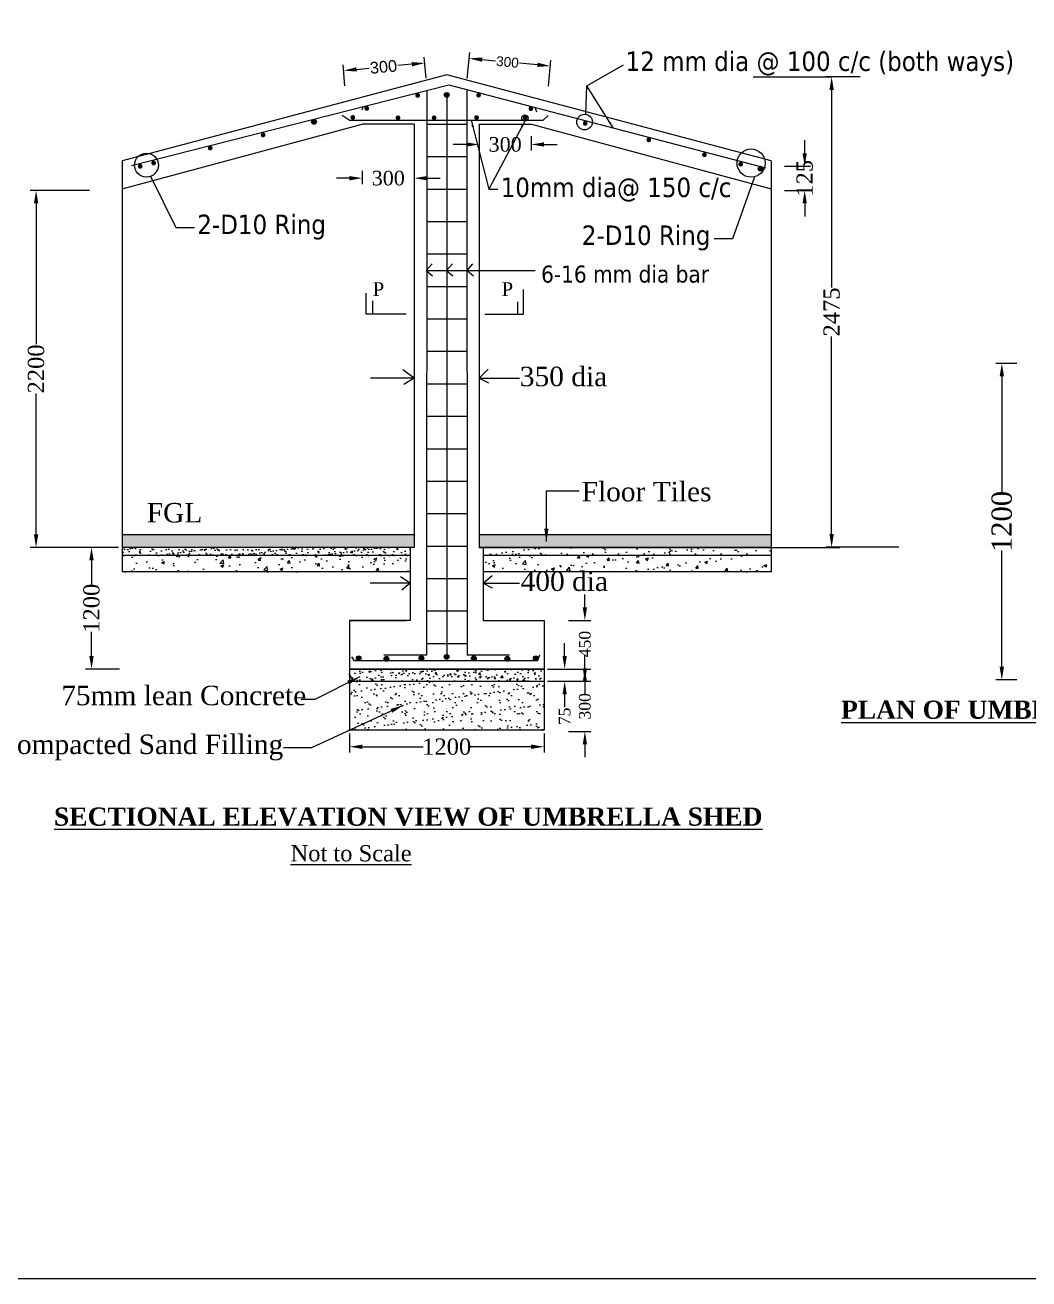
# Model space of a CAD drawing. Header units: metres. Extents: x -2434 to 11656, y -15288 to 8109.
# Drawn here: x 2536.6 to 2598.4, y -13564.6 to -13487.3 of the extents above; entities that cross this region are included whole.
import ezdxf

# ---------------------------------------------------------------- set-up
doc = ezdxf.new("R2010")
doc.units = ezdxf.units.M
doc.layers.add('sheet', color=1, linetype='Continuous', lineweight=15)
doc.styles.add('dim', font='isocp.shx')
doc.styles.get("Standard").update_dxf_attribs({"font": 'times.ttf'})
doc.dimstyles.new('Copy of STANDARD', dxfattribs={"dimtxt": 0.5, "dimasz": 0.4075, "dimexe": 0.364, "dimexo": 0.219, "dimgap": 0.09, "dimtad": 0, "dimdec": 0, "dimlfac": 1000, "dimzin": 0, "dimdsep": 46, "dimtxsty": 'Standard', "dimcen": 0.09, "dimclre": 256, "dimadec": 0, "dimazin": 0, "dimtfac": 1, "dimtdec": 0, "dimtofl": 0, "dimtmove": 0, "dimatfit": 3, "dimfxl": 1, "dimtolj": 1, "dimtzin": 0, "dimlwd": -1, "dimarcsym": 0})
doc.dimstyles.get("Standard").update_dxf_attribs({"dimtxt": 0.5, "dimasz": 0.4075, "dimexe": 0.364, "dimexo": 0.219, "dimgap": 0.09, "dimtad": 0, "dimdec": 0, "dimlfac": 1000, "dimzin": 0, "dimdsep": 46, "dimtxsty": 'Standard', "dimcen": 0.09, "dimadec": 0, "dimazin": 0, "dimtfac": 1, "dimtdec": 0, "dimtofl": 0, "dimtmove": 0, "dimatfit": 3, "dimfxl": 1, "dimtolj": 1, "dimtzin": 0, "dimarcsym": 0})
doc.dimstyles.new('STANDARD$0', dxfattribs={"dimscale": 0, "dimtxt": 8, "dimasz": 8, "dimexe": 4, "dimexo": 0, "dimgap": 2, "dimtad": 1, "dimdec": 0, "dimzin": 0, "dimdsep": 46, "dimtxsty": 'dim', "dimblk": 'DOTSMALL', "dimcen": 1, "dimclrd": 6, "dimclre": 6, "dimclrt": 256, "dimadec": 0, "dimazin": 0, "dimtfac": 1, "dimtdec": 0, "dimtix": 1, "dimtofl": 0, "dimtmove": 1, "dimatfit": 3, "dimldrblk": 'DOTSMALL', "dimfxl": 6, "dimtolj": 1, "dimtzin": 0, "dimarcsym": 0})

# ---------------------------------------------------------------- blocks, each defined once
blk = doc.blocks.new('*D647')
at = {"layer": 'Defpoints', "color": 0, "lineweight": -3}
for p in [(2540.753, -13497.505), (2537.236, -13519.505), (2542.526, -13519.505)]:
    blk.add_point(p, dxfattribs=at)
at = {"layer": 'sheet', "color": 0, "lineweight": -2}
for p, q in [((2540.534, -13497.505), (2536.872, -13497.505)), ((2537.236, -13498.305), (2537.236, -13506.98)), ((2537.236, -13518.705), (2537.236, -13510.029)), ((2542.307, -13519.505), (2536.872, -13519.505))]:
    blk.add_line(p, q, dxfattribs=at)
at = {"layer": 'sheet', "color": 0, "lineweight": -3}
for points in [[(2537.103, -13498.305), (2537.37, -13498.305), (2537.236, -13497.505)], [(2537.103, -13518.705), (2537.37, -13518.705), (2537.236, -13519.505)]]:
    blk.add_solid(points, dxfattribs=at)
at = {"layer": 'sheet', "color": 0, "lineweight": -3, "insert": (2537.236, -13508.505), "char_height": 0.5, "attachment_point": 5, "rotation": 90}
blk.add_mtext('\\A1;{\\H2x;2200}', dxfattribs=at)
blk = doc.blocks.new('*D648')
at = {"layer": 'Defpoints', "color": 0, "lineweight": -3}
for p in [(2586.266, -13490.505), (2588.237, -13490.505), (2590.618, -13519.488)]:
    blk.add_point(p, dxfattribs=at)
at = {"layer": 'sheet', "color": 0, "lineweight": -2}
for p, q in [((2588.018, -13490.505), (2585.902, -13490.505)), ((2586.266, -13491.305), (2586.266, -13503.494)), ((2586.266, -13518.688), (2586.266, -13506.499)), ((2590.399, -13519.488), (2585.902, -13519.488))]:
    blk.add_line(p, q, dxfattribs=at)
at = {"layer": 'sheet', "color": 0, "lineweight": -3}
for points in [[(2586.133, -13491.305), (2586.399, -13491.305), (2586.266, -13490.505)], [(2586.133, -13518.688), (2586.399, -13518.688), (2586.266, -13519.488)]]:
    blk.add_solid(points, dxfattribs=at)
at = {"layer": 'sheet', "color": 0, "lineweight": -3, "insert": (2586.266, -13504.996), "char_height": 0.5, "attachment_point": 5, "rotation": 90}
blk.add_mtext('\\A1;{\\H2x;2475}', dxfattribs=at)
blk = doc.blocks.new('*D649')
at = {"layer": 'Defpoints', "color": 0, "lineweight": -3}
for p in [(2583.148, -13496.008), (2584.606, -13496.008), (2583.148, -13497.508)]:
    blk.add_point(p, dxfattribs=at)
at = {"layer": 'sheet', "color": 0, "lineweight": -2}
for p, q in [((2584.606, -13495.208), (2584.606, -13494.408)), ((2583.367, -13496.008), (2584.97, -13496.008)), ((2583.367, -13497.508), (2584.97, -13497.508)), ((2584.606, -13498.308), (2584.606, -13499.108))]:
    blk.add_line(p, q, dxfattribs=at)
at = {"layer": 'sheet', "color": 0, "lineweight": -3}
for points in [[(2584.472, -13495.208), (2584.739, -13495.208), (2584.606, -13496.008)], [(2584.472, -13498.308), (2584.739, -13498.308), (2584.606, -13497.508)]]:
    blk.add_solid(points, dxfattribs=at)
at = {"layer": 'sheet', "color": 0, "lineweight": -3, "insert": (2584.606, -13496.758), "char_height": 0.5, "attachment_point": 5, "rotation": 90}
blk.add_mtext('\\A1;{\\H2x;125}', dxfattribs=at)
blk = doc.blocks.new('*D650')
at = {"layer": 'Defpoints', "color": 0, "lineweight": -3}
for p in [(2556.544, -13530.755), (2568.544, -13530.755), (2568.544, -13531.792)]:
    blk.add_point(p, dxfattribs=at)
at = {"layer": 'sheet', "color": 0, "lineweight": -2}
for p, q in [((2556.544, -13530.974), (2556.544, -13532.156)), ((2568.544, -13530.974), (2568.544, -13532.156)), ((2557.344, -13531.792), (2561.09, -13531.792)), ((2567.744, -13531.792), (2563.998, -13531.792))]:
    blk.add_line(p, q, dxfattribs=at)
at = {"layer": 'sheet', "color": 0, "lineweight": -3}
for points in [[(2557.344, -13531.658), (2557.344, -13531.925), (2556.544, -13531.792)], [(2567.744, -13531.658), (2567.744, -13531.925), (2568.544, -13531.792)]]:
    blk.add_solid(points, dxfattribs=at)
at = {"layer": 'sheet', "color": 0, "lineweight": -3, "insert": (2562.544, -13531.792), "char_height": 0.5, "attachment_point": 5}
blk.add_mtext('\\A1;{\\H2x;1200}', dxfattribs=at)
blk = doc.blocks.new('*D651')
at = {"layer": 'Defpoints', "color": 0, "lineweight": -3}
for p in [(2569.827, -13524.005), (2571.059, -13524.005), (2569.827, -13527.005)]:
    blk.add_point(p, dxfattribs=at)
at = {"layer": 'sheet', "color": 0, "lineweight": -2}
for p, q in [((2571.059, -13523.205), (2571.059, -13522.405)), ((2570.046, -13524.005), (2571.423, -13524.005)), ((2570.046, -13527.005), (2571.423, -13527.005)), ((2571.059, -13527.805), (2571.059, -13528.605))]:
    blk.add_line(p, q, dxfattribs=at)
at = {"layer": 'sheet', "color": 0, "lineweight": -3}
for points in [[(2570.926, -13523.205), (2571.193, -13523.205), (2571.059, -13524.005)], [(2570.926, -13527.805), (2571.193, -13527.805), (2571.059, -13527.005)]]:
    blk.add_solid(points, dxfattribs=at)
at = {"layer": 'sheet', "color": 0, "lineweight": -3, "insert": (2571.059, -13525.463), "char_height": 0.9, "attachment_point": 5, "rotation": 90}
blk.add_mtext('\\A1;{\\H0.8x;450}', dxfattribs=at)
blk = doc.blocks.new('*D653')
at = {"layer": 'Defpoints', "color": 0, "lineweight": -3}
for p in [(2596.755, -13508.161), (2597.896, -13508.161), (2597.896, -13527.661)]:
    blk.add_point(p, dxfattribs=at)
at = {"layer": 'sheet', "color": 0, "lineweight": -2}
for p, q in [((2597.677, -13508.161), (2596.391, -13508.161)), ((2596.755, -13508.961), (2596.755, -13516.116)), ((2596.755, -13526.861), (2596.755, -13519.706)), ((2597.677, -13527.661), (2596.391, -13527.661))]:
    blk.add_line(p, q, dxfattribs=at)
at = {"layer": 'sheet', "color": 0, "lineweight": -3}
for points in [[(2596.621, -13508.961), (2596.888, -13508.961), (2596.755, -13508.161)], [(2596.621, -13526.861), (2596.888, -13526.861), (2596.755, -13527.661)]]:
    blk.add_solid(points, dxfattribs=at)
at = {"layer": 'sheet', "color": 0, "lineweight": -3, "insert": (2596.755, -13517.911), "char_height": 0.5, "attachment_point": 5, "rotation": 90}
blk.add_mtext('\\A1;{\\H2.5x;1200}', dxfattribs=at)
blk = doc.blocks.new('*D654')
at = {"layer": 'Defpoints', "color": 0, "lineweight": -3}
for p in [(2542.544, -13519.505), (2540.651, -13527.005), (2542.605, -13527.005)]:
    blk.add_point(p, dxfattribs=at)
at = {"layer": 'sheet', "color": 0, "lineweight": -2}
for p, q in [((2542.325, -13519.505), (2540.287, -13519.505)), ((2540.651, -13520.305), (2540.651, -13521.801)), ((2540.651, -13526.205), (2540.651, -13524.708)), ((2542.386, -13527.005), (2540.287, -13527.005))]:
    blk.add_line(p, q, dxfattribs=at)
at = {"layer": 'sheet', "color": 0, "lineweight": -3}
for points in [[(2540.518, -13520.305), (2540.785, -13520.305), (2540.651, -13519.505)], [(2540.518, -13526.205), (2540.785, -13526.205), (2540.651, -13527.005)]]:
    blk.add_solid(points, dxfattribs=at)
at = {"layer": 'sheet', "color": 0, "lineweight": -3, "insert": (2540.651, -13523.255), "char_height": 0.5, "attachment_point": 5, "rotation": 90}
blk.add_mtext('\\A1;{\\H2x;1200}', dxfattribs=at)
blk = doc.blocks.new('*D655')
at = {"layer": 'Defpoints', "color": 0, "lineweight": -3}
for p in [(2569.854, -13527.754), (2571.059, -13527.754), (2569.827, -13530.842)]:
    blk.add_point(p, dxfattribs=at)
at = {"layer": 'sheet', "color": 0, "lineweight": -2}
for p, q in [((2571.059, -13526.954), (2571.059, -13526.154)), ((2570.073, -13527.754), (2571.423, -13527.754)), ((2570.046, -13530.842), (2571.423, -13530.842)), ((2571.059, -13531.642), (2571.059, -13532.442))]:
    blk.add_line(p, q, dxfattribs=at)
at = {"layer": 'sheet', "color": 0, "lineweight": -3}
for points in [[(2570.926, -13526.954), (2571.193, -13526.954), (2571.059, -13527.754)], [(2570.926, -13531.642), (2571.193, -13531.642), (2571.059, -13530.842)]]:
    blk.add_solid(points, dxfattribs=at)
at = {"layer": 'sheet', "color": 0, "lineweight": -3, "insert": (2571.059, -13529.301), "char_height": 0.9, "attachment_point": 5, "rotation": 90}
blk.add_mtext('\\A1;{\\H0.8x;300}', dxfattribs=at)
blk = doc.blocks.new('*D657')
at = {"layer": 'Defpoints', "color": 0, "lineweight": -3}
for p in [(2568.541, -13527.005), (2568.541, -13527.755), (2569.812, -13527.755)]:
    blk.add_point(p, dxfattribs=at)
at = {"layer": 'sheet', "color": 0, "lineweight": -2}
for p, q in [((2569.812, -13526.205), (2569.812, -13525.405)), ((2568.76, -13527.005), (2570.176, -13527.005)), ((2568.76, -13527.755), (2570.176, -13527.755)), ((2569.812, -13528.555), (2569.812, -13529.355))]:
    blk.add_line(p, q, dxfattribs=at)
at = {"layer": 'sheet', "color": 0, "lineweight": -3}
for points in [[(2569.679, -13526.205), (2569.945, -13526.205), (2569.812, -13527.005)], [(2569.679, -13528.555), (2569.945, -13528.555), (2569.812, -13527.755)]]:
    blk.add_solid(points, dxfattribs=at)
at = {"layer": 'sheet', "color": 0, "lineweight": -3, "insert": (2569.812, -13529.921), "char_height": 0.9, "attachment_point": 5, "rotation": 90}
blk.add_mtext('\\A1;{\\H0.8x;75}', dxfattribs=at)
blk = doc.blocks.new('*D658')
at = {"layer": 'Defpoints', "color": 0, "lineweight": -3}
for p in [(2568.928, -13489.837), (2563.792, -13490.82), (2568.792, -13491.288)]:
    blk.add_point(p, dxfattribs=at)
at = {"layer": 'sheet', "color": 0, "lineweight": -2}
for p, q in [((2563.813, -13490.602), (2563.962, -13489.006)), ((2564.725, -13489.443), (2565.54, -13489.52)), ((2568.813, -13491.07), (2568.962, -13489.475)), ((2568.132, -13489.762), (2567.037, -13489.66))]:
    blk.add_line(p, q, dxfattribs=at)
at = {"layer": 'sheet', "color": 0, "lineweight": -3}
for points in [[(2564.737, -13489.31), (2564.712, -13489.576), (2563.928, -13489.368)], [(2568.144, -13489.63), (2568.119, -13489.895), (2568.928, -13489.837)]]:
    blk.add_solid(points, dxfattribs=at)
at = {"layer": 'sheet', "color": 0, "lineweight": -3, "insert": (2566.288, -13489.59), "char_height": 0.9, "attachment_point": 5, "rotation": 354.64443}
blk.add_mtext('\\A1;{\\fArial|b0|i0|c0|p34;\\H0.6667x;300}', dxfattribs=at)
blk = doc.blocks.new('*D659')
at = {"layer": 'Defpoints', "color": 0, "lineweight": -3}
for p in [(2561.187, -13489.653), (2561.294, -13490.801), (2556.294, -13491.269)]:
    blk.add_point(p, dxfattribs=at)
at = {"layer": 'sheet', "color": 0, "lineweight": -2}
for p, q in [((2561.274, -13490.583), (2561.153, -13489.29)), ((2556.274, -13491.051), (2556.153, -13489.757)), ((2556.984, -13490.045), (2557.765, -13489.972)), ((2560.39, -13489.727), (2559.525, -13489.808))]:
    blk.add_line(p, q, dxfattribs=at)
at = {"layer": 'sheet', "color": 0, "lineweight": -3}
for points in [[(2560.378, -13489.594), (2560.403, -13489.86), (2561.187, -13489.653)], [(2556.971, -13489.913), (2556.996, -13490.178), (2556.187, -13490.12)]]:
    blk.add_solid(points, dxfattribs=at)
at = {"layer": 'sheet', "color": 0, "lineweight": -3, "insert": (2558.645, -13489.89), "char_height": 0.9, "attachment_point": 5, "rotation": 5.33945}
blk.add_mtext('\\A1;{\\fArial|b0|i0|c0|p34;\\H0.8x;300}', dxfattribs=at)
blk = doc.blocks.new('*D688')
at = {"layer": 'Defpoints', "color": 0, "lineweight": -3}
for p in [(2557.341, -13496.074), (2560.544, -13496.016), (2557.341, -13496.75)]:
    blk.add_point(p, dxfattribs=at)
at = {"layer": 'sheet', "color": 0, "lineweight": -2}
for p, q in [((2557.341, -13496.293), (2557.341, -13497.114)), ((2560.544, -13496.235), (2560.544, -13497.114)), ((2556.541, -13496.75), (2555.741, -13496.75)), ((2561.344, -13496.75), (2562.144, -13496.75))]:
    blk.add_line(p, q, dxfattribs=at)
at = {"layer": 'sheet', "color": 0, "lineweight": -3}
for points in [[(2556.541, -13496.617), (2556.541, -13496.884), (2557.341, -13496.75)], [(2561.344, -13496.617), (2561.344, -13496.884), (2560.544, -13496.75)]]:
    blk.add_solid(points, dxfattribs=at)
at = {"layer": 'sheet', "color": 0, "lineweight": -3, "insert": (2558.942, -13496.75), "char_height": 0.9, "attachment_point": 5}
blk.add_mtext('\\A1;300', dxfattribs=at)
blk = doc.blocks.new('*D689')
at = {"layer": 'Defpoints', "color": 0, "lineweight": -3}
for p in [(2564.544, -13493.996), (2567.748, -13493.937), (2564.544, -13494.672)]:
    blk.add_point(p, dxfattribs=at)
at = {"layer": 'sheet', "color": 0, "lineweight": -2}
for p, q in [((2564.544, -13494.215), (2564.544, -13495.036)), ((2567.748, -13494.156), (2567.748, -13495.036)), ((2563.744, -13494.672), (2562.944, -13494.672)), ((2568.548, -13494.672), (2569.348, -13494.672))]:
    blk.add_line(p, q, dxfattribs=at)
at = {"layer": 'sheet', "color": 0, "lineweight": -3}
for points in [[(2563.744, -13494.538), (2563.744, -13494.805), (2564.544, -13494.672)], [(2568.548, -13494.538), (2568.548, -13494.805), (2567.748, -13494.672)]]:
    blk.add_solid(points, dxfattribs=at)
at = {"layer": 'sheet', "color": 0, "lineweight": -3, "insert": (2566.146, -13494.672), "char_height": 0.9, "attachment_point": 5}
blk.add_mtext('\\A1;300', dxfattribs=at)

msp = doc.modelspace()

# ---------------------------------------------------------------- hatches: boundary and pattern name
at = {"lineweight": -3, "ltscale": 0.2}
h = msp.add_hatch(dxfattribs=at)
h.set_pattern_fill('AR-SAND', color=0, scale=0.01, style=0)
h.set_pattern_definition([(37.5, (3289.4057, -13024.74982), (-0.01600031, 0.48941324), [0, -0.38608, 0, -0.4318, 0, -0.41275]), (7.5, (3289.4057, -13024.7498), (0.4495233, 0.7168251), [0, -0.20828, 0, -0.34798, 0, -0.13335]), (327.5, (3289.09327, -13024.74982), (0.79099237, 0.00143718), [0, -0.127, 0, -0.4572, 0, -0.5969]), (317.5, (3289.0933, -13024.7498), (0.76355645, 0.2229293), [0, -0.0635, 0, -0.29972, 0, -0.3429])])
h.paths.add_polyline_path([(2560.294233, -13519.504575), (2559.104133, -13519.504575), (2542.544233, -13519.504575), (2542.544233, -13520.007366), (2560.294233, -13520.007366)])
h = msp.add_hatch(dxfattribs=at)
h.set_pattern_fill('AR-SAND', color=0, scale=0.02, style=0)
h.set_pattern_definition([(37.5, (3289.4057, -13024.7498), (-0.0320006, 0.9788265), [0, -0.77216, 0, -0.8636, 0, -0.8255]), (7.5, (3289.4057, -13024.7498), (0.8990466, 1.4336502), [0, -0.41656, 0, -0.69596, 0, -0.2667]), (327.5, (3288.78085, -13024.7498), (1.5819847, 0.0028744), [0, -0.254, 0, -0.9144, 0, -1.1938]), (317.5, (3288.7808, -13024.7498), (1.527113, 0.4458586), [0, -0.127, 0, -0.59944, 0, -0.6858])])
h.paths.add_polyline_path([(2564.794233, -13519.504575), (2564.794233, -13520.007366), (2582.544233, -13520.007366), (2582.544233, -13519.504575)])
h = msp.add_hatch(dxfattribs=at)
h.set_pattern_fill('AR-CONC', color=0, scale=0.01, style=0)
h.set_pattern_definition([(50, (3289.4057, -13024.7498), (1.8218467, -0.1593909), [0.1905, -2.0955]), (355, (3289.4057, -13024.7498), (-0.3524283, 1.9105664), [0.1524, -1.6764]), (100.451, (3289.5575, -13024.7631), (1.469425, 1.751167), [0.1619, -1.7809]), (46.1842, (3289.4057, -13024.2418), (2.7107904, -0.420423), [0.28575, -3.14325]), (96.6356, (3289.6316, -13024.2769), (2.374042, 2.4742556), [0.24285, -2.67135]), (351.184, (3289.4057, -13024.2418), (2.374046, 2.474251), [0.2286, -2.5146]), (21, (3289.6597, -13024.3688), (1.5161488, -1.0226552), [0.1905, -2.0955]), (326, (3289.6597, -13024.3688), (0.6180203, 1.8418797), [0.1524, -1.6764]), (71.4514, (3289.786, -13024.454), (2.134165, 0.8192286), [0.1619, -1.7809]), (37.5, (3289.4057, -13024.7498), (0.03088603, 0.8455504), [0, -1.65608, 0, -1.7018, 0, -1.68275]), (7.5, (3289.4057, -13024.7498), (0.6681966, 1.00180575), [0, -0.97028, 0, -1.61798, 0, -0.64135]), (327.5, (3288.8393, -13024.7498), (1.35590595, -0.05728744), [0, -0.635, 0, -1.9812, 0, -2.6289]), (317.5, (3288.5853, -13024.7498), (1.4812918, 0.2542649), [0, -0.8255, 0, -1.31572, 0, -1.8669])])
h.paths.add_polyline_path([(2542.544233, -13521.013366), (2560.294233, -13521.013366), (2560.294233, -13520.007366), (2542.544233, -13520.007366)])
h.paths.add_polyline_path([(2564.794233, -13520.007366), (2564.794233, -13521.013366), (2582.544233, -13521.013366), (2582.544233, -13520.007366)])
at = {"layer": 'sheet', "lineweight": -3}
h = msp.add_hatch(dxfattribs=at)
h.set_pattern_fill('AR-HBONE', color=0, scale=0.005, style=0)
h.set_pattern_definition([(45, (-72480.0131, -85205.42326), (7e-17, 0.7184204897), [1.524, -0.508]), (135, (-72479.65387, -85205.06405), (7e-17, 0.7184204897), [1.524, -0.508])])
h.paths.add_polyline_path([(2582.544233, -13518.718357), (2564.544233, -13518.718357), (2564.544233, -13519.504575), (2582.544233, -13519.504575)])
h.paths.add_polyline_path([(2560.544233, -13518.718357), (2542.544233, -13518.718357), (2542.544233, -13519.504575), (2560.544233, -13519.504575)])
h.paths.add_polyline_path([(2590.822999, -13477.761814), (2608.671622, -13477.761814), (2608.671622, -13477.004442), (2590.822999, -13477.004442)])
h = msp.add_hatch(color=0, dxfattribs=at)
h.paths.add_polyline_path([(2560.752739, -13491.649443), (2560.606201, -13491.649443, 0.414213562), (2560.752739, -13491.795981)])
h.paths.add_polyline_path([(2560.752739, -13491.502905, 0.414213562), (2560.606201, -13491.649443), (2560.752739, -13491.649443)])
h.paths.add_polyline_path([(2560.752739, -13491.502905), (2560.752739, -13491.649443), (2560.899277, -13491.649443, 0.414213562)])
h.paths.add_polyline_path([(2560.899277, -13491.649443), (2560.752739, -13491.649443), (2560.752739, -13491.795981, 0.414213562)])
h = msp.add_hatch(color=0, dxfattribs=at)
h.paths.add_polyline_path([(2562.545116, -13491.621565), (2562.398578, -13491.621565, 0.414213562), (2562.545116, -13491.768102)])
h.paths.add_polyline_path([(2562.545116, -13491.475027, 0.414213562), (2562.398578, -13491.621565), (2562.545116, -13491.621565)])
h.paths.add_polyline_path([(2562.545116, -13491.475027), (2562.545116, -13491.621565), (2562.691653, -13491.621565, 0.414213562)])
h.paths.add_polyline_path([(2562.691653, -13491.621565), (2562.545116, -13491.621565), (2562.545116, -13491.768102, 0.414213562)])
h = msp.add_hatch(color=0, dxfattribs=at)
h.paths.add_polyline_path([(2564.506008, -13491.634228), (2564.35947, -13491.634228, 0.414213562), (2564.506008, -13491.780766)])
h.paths.add_polyline_path([(2564.506008, -13491.48769, 0.414213562), (2564.35947, -13491.634228), (2564.506008, -13491.634228)])
h.paths.add_polyline_path([(2564.506008, -13491.48769), (2564.506008, -13491.634228), (2564.652546, -13491.634228, 0.414213562)])
h.paths.add_polyline_path([(2564.652546, -13491.634228), (2564.506008, -13491.634228), (2564.506008, -13491.780766, 0.414213562)])
h = msp.add_hatch(color=0, dxfattribs=at)
h.paths.add_polyline_path([(2557.61496, -13492.452229), (2557.468423, -13492.452229, 0.414213562), (2557.61496, -13492.598767)])
h.paths.add_polyline_path([(2557.61496, -13492.305692, 0.414213562), (2557.468423, -13492.452229), (2557.61496, -13492.452229)])
h.paths.add_polyline_path([(2557.61496, -13492.305692), (2557.61496, -13492.452229), (2557.761498, -13492.452229, 0.414213562)])
h.paths.add_polyline_path([(2557.761498, -13492.452229), (2557.61496, -13492.452229), (2557.61496, -13492.598767, 0.414213562)])
h = msp.add_hatch(color=0, dxfattribs=at)
h.paths.add_polyline_path([(2567.730613, -13492.464933), (2567.584076, -13492.464933, 0.414213562), (2567.730613, -13492.611471)])
h.paths.add_polyline_path([(2567.730613, -13492.318395, 0.414213562), (2567.584076, -13492.464933), (2567.730613, -13492.464933)])
h.paths.add_polyline_path([(2567.730613, -13492.318395), (2567.730613, -13492.464933), (2567.877151, -13492.464933, 0.414213562)])
h.paths.add_polyline_path([(2567.877151, -13492.464933), (2567.730613, -13492.464933), (2567.730613, -13492.611471, 0.414213562)])
h = msp.add_hatch(color=0, dxfattribs=at)
h.paths.add_polyline_path([(2554.355317, -13493.284372), (2554.208779, -13493.284372, 0.414213562), (2554.355317, -13493.43091)])
h.paths.add_polyline_path([(2554.355317, -13493.137834, 0.414213562), (2554.208779, -13493.284372), (2554.355317, -13493.284372)])
h.paths.add_polyline_path([(2554.355317, -13493.137834), (2554.355317, -13493.284372), (2554.501855, -13493.284372, 0.414213562)])
h.paths.add_polyline_path([(2554.501855, -13493.284372), (2554.355317, -13493.284372), (2554.355317, -13493.43091, 0.414213562)])
h = msp.add_hatch(color=0, dxfattribs=at)
h.paths.add_polyline_path([(2556.756301, -13493.003731), (2556.609763, -13493.003731, 0.414213562), (2556.756301, -13493.150269)])
h.paths.add_polyline_path([(2556.756301, -13492.857193, 0.414213562), (2556.609763, -13493.003731), (2556.756301, -13493.003731)])
h.paths.add_polyline_path([(2556.756301, -13492.857193), (2556.756301, -13493.003731), (2556.902838, -13493.003731, 0.414213562)])
h.paths.add_polyline_path([(2556.902838, -13493.003731), (2556.756301, -13493.003731), (2556.756301, -13493.150269, 0.414213562)])
h = msp.add_hatch(color=0, dxfattribs=at)
h.paths.add_polyline_path([(2559.538745, -13493.027222), (2559.392208, -13493.027222, 0.414213562), (2559.538745, -13493.17376)])
h.paths.add_polyline_path([(2559.538745, -13492.880684, 0.414213562), (2559.392208, -13493.027222), (2559.538745, -13493.027222)])
h.paths.add_polyline_path([(2559.538745, -13492.880684), (2559.538745, -13493.027222), (2559.685283, -13493.027222, 0.414213562)])
h.paths.add_polyline_path([(2559.685283, -13493.027222), (2559.538745, -13493.027222), (2559.538745, -13493.17376, 0.414213562)])
h = msp.add_hatch(color=0, dxfattribs=at)
h.paths.add_polyline_path([(2561.766263, -13493.027264), (2561.619725, -13493.027264, 0.414213562), (2561.766263, -13493.173802)])
h.paths.add_polyline_path([(2561.766263, -13492.880726, 0.414213562), (2561.619725, -13493.027264), (2561.766263, -13493.027264)])
h.paths.add_polyline_path([(2561.766263, -13492.880726), (2561.766263, -13493.027264), (2561.912801, -13493.027264, 0.414213562)])
h.paths.add_polyline_path([(2561.912801, -13493.027264), (2561.766263, -13493.027264), (2561.766263, -13493.173802, 0.414213562)])
h = msp.add_hatch(color=0, dxfattribs=at)
h.paths.add_polyline_path([(2564.382758, -13493.013166), (2564.23622, -13493.013166, 0.414213562), (2564.382758, -13493.159703)])
h.paths.add_polyline_path([(2564.382758, -13492.866628, 0.414213562), (2564.23622, -13493.013166), (2564.382758, -13493.013166)])
h.paths.add_polyline_path([(2564.382758, -13492.866628), (2564.382758, -13493.013166), (2564.529295, -13493.013166, 0.414213562)])
h.paths.add_polyline_path([(2564.529295, -13493.013166), (2564.382758, -13493.013166), (2564.382758, -13493.159703, 0.414213562)])
h = msp.add_hatch(color=0, dxfattribs=at)
h.paths.add_polyline_path([(2567.376544, -13493.026586), (2567.230007, -13493.026586, 0.414213562), (2567.376544, -13493.173124)])
h.paths.add_polyline_path([(2567.376544, -13492.880048, 0.414213562), (2567.230007, -13493.026586), (2567.376544, -13493.026586)])
h.paths.add_polyline_path([(2567.376544, -13492.880048), (2567.376544, -13493.026586), (2567.523082, -13493.026586, 0.414213562)])
h.paths.add_polyline_path([(2567.523082, -13493.026586), (2567.376544, -13493.026586), (2567.376544, -13493.173124, 0.414213562)])
h = msp.add_hatch(color=0, dxfattribs=at)
h.paths.add_polyline_path([(2571.076596, -13493.366874), (2570.930058, -13493.366874, 0.414213562), (2571.076596, -13493.513412)])
h.paths.add_polyline_path([(2571.076596, -13493.220336, 0.414213562), (2570.930058, -13493.366874), (2571.076596, -13493.366874)])
h.paths.add_polyline_path([(2571.076596, -13493.220336), (2571.076596, -13493.366874), (2571.223134, -13493.366874, 0.414213562)])
h.paths.add_polyline_path([(2571.223134, -13493.366874), (2571.076596, -13493.366874), (2571.076596, -13493.513412, 0.414213562)])
h = msp.add_hatch(color=0, dxfattribs=at)
h.paths.add_polyline_path([(2551.229114, -13494.083457), (2551.082576, -13494.083457, 0.414213562), (2551.229114, -13494.229995)])
h.paths.add_polyline_path([(2551.229114, -13493.936919, 0.414213562), (2551.082576, -13494.083457), (2551.229114, -13494.083457)])
h.paths.add_polyline_path([(2551.229114, -13493.936919), (2551.229114, -13494.083457), (2551.375652, -13494.083457, 0.414213562)])
h.paths.add_polyline_path([(2551.375652, -13494.083457), (2551.229114, -13494.083457), (2551.229114, -13494.229995, 0.414213562)])
h = msp.add_hatch(color=0, dxfattribs=at)
h.paths.add_polyline_path([(2574.998322, -13494.391142), (2574.851784, -13494.391142, 0.414213562), (2574.998322, -13494.53768)])
h.paths.add_polyline_path([(2574.998322, -13494.244604, 0.414213562), (2574.851784, -13494.391142), (2574.998322, -13494.391142)])
h.paths.add_polyline_path([(2574.998322, -13494.244604), (2574.998322, -13494.391142), (2575.14486, -13494.391142, 0.414213562)])
h.paths.add_polyline_path([(2575.14486, -13494.391142), (2574.998322, -13494.391142), (2574.998322, -13494.53768, 0.414213562)])
h = msp.add_hatch(color=0, dxfattribs=at)
h.paths.add_polyline_path([(2547.965268, -13494.890884), (2547.818731, -13494.890884, 0.414213562), (2547.965268, -13495.037422)])
h.paths.add_polyline_path([(2547.965268, -13494.744346, 0.414213562), (2547.818731, -13494.890884), (2547.965268, -13494.890884)])
h.paths.add_polyline_path([(2547.965268, -13494.744346), (2547.965268, -13494.890884), (2548.111806, -13494.890884, 0.414213562)])
h.paths.add_polyline_path([(2548.111806, -13494.890884), (2547.965268, -13494.890884), (2547.965268, -13495.037422, 0.414213562)])
h = msp.add_hatch(color=0, dxfattribs=at)
h.paths.add_polyline_path([(2544.480491, -13495.812859), (2544.333953, -13495.812859, 0.414213562), (2544.480491, -13495.959397)])
h.paths.add_polyline_path([(2544.480491, -13495.666321, 0.414213562), (2544.333953, -13495.812859), (2544.480491, -13495.812859)])
h.paths.add_polyline_path([(2544.480491, -13495.666321), (2544.480491, -13495.812859), (2544.627029, -13495.812859, 0.414213562)])
h.paths.add_polyline_path([(2544.627029, -13495.812859), (2544.480491, -13495.812859), (2544.480491, -13495.959397, 0.414213562)])
h = msp.add_hatch(color=0, dxfattribs=at)
h.paths.add_polyline_path([(2578.426874, -13495.307067), (2578.280337, -13495.307067, 0.414213562), (2578.426874, -13495.453605)])
h.paths.add_polyline_path([(2578.426874, -13495.160529, 0.414213562), (2578.280337, -13495.307067), (2578.426874, -13495.307067)])
h.paths.add_polyline_path([(2578.426874, -13495.160529), (2578.426874, -13495.307067), (2578.573412, -13495.307067, 0.414213562)])
h.paths.add_polyline_path([(2578.573412, -13495.307067), (2578.426874, -13495.307067), (2578.426874, -13495.453605, 0.414213562)])
h = msp.add_hatch(color=0, dxfattribs=at)
h.paths.add_polyline_path([(2580.664504, -13495.886863), (2580.517967, -13495.886863, 0.414213562), (2580.664504, -13496.033401)])
h.paths.add_polyline_path([(2580.664504, -13495.740326, 0.414213562), (2580.517967, -13495.886863), (2580.664504, -13495.886863)])
h.paths.add_polyline_path([(2580.664504, -13495.740326), (2580.664504, -13495.886863), (2580.811042, -13495.886863, 0.414213562)])
h.paths.add_polyline_path([(2580.811042, -13495.886863), (2580.664504, -13495.886863), (2580.664504, -13496.033401, 0.414213562)])
h = msp.add_hatch(color=0, dxfattribs=at)
h.paths.add_polyline_path([(2543.651375, -13496.01752), (2543.504837, -13496.01752, 0.414213562), (2543.651375, -13496.164058)])
h.paths.add_polyline_path([(2543.651375, -13495.870982, 0.414213562), (2543.504837, -13496.01752), (2543.651375, -13496.01752)])
h.paths.add_polyline_path([(2543.651375, -13495.870982), (2543.651375, -13496.01752), (2543.797913, -13496.01752, 0.414213562)])
h.paths.add_polyline_path([(2543.797913, -13496.01752), (2543.651375, -13496.01752), (2543.651375, -13496.164058, 0.414213562)])
h = msp.add_hatch(color=0, dxfattribs=at)
h.paths.add_polyline_path([(2581.885285, -13496.16539), (2581.738748, -13496.16539, 0.414213562), (2581.885285, -13496.311928)])
h.paths.add_polyline_path([(2581.885285, -13496.018853, 0.414213562), (2581.738748, -13496.16539), (2581.885285, -13496.16539)])
h.paths.add_polyline_path([(2581.885285, -13496.018853), (2581.885285, -13496.16539), (2582.031823, -13496.16539, 0.414213562)])
h.paths.add_polyline_path([(2582.031823, -13496.16539), (2581.885285, -13496.16539), (2581.885285, -13496.311928, 0.414213562)])
h = msp.add_hatch(color=0, dxfattribs=at)
h.paths.add_polyline_path([(2557.123163, -13526.341331), (2556.976626, -13526.341331, 0.414213562), (2557.123163, -13526.487869)])
h.paths.add_polyline_path([(2557.123163, -13526.194793, 0.414213562), (2556.976626, -13526.341331), (2557.123163, -13526.341331)])
h.paths.add_polyline_path([(2557.123163, -13526.194793), (2557.123163, -13526.341331), (2557.269701, -13526.341331, 0.414213562)])
h.paths.add_polyline_path([(2557.269701, -13526.341331), (2557.123163, -13526.341331), (2557.123163, -13526.487869, 0.414213562)])
h = msp.add_hatch(color=0, dxfattribs=at)
h.paths.add_polyline_path([(2558.827618, -13526.372409), (2558.68108, -13526.372409, 0.414213562), (2558.827618, -13526.518947)])
h.paths.add_polyline_path([(2558.827618, -13526.225871, 0.414213562), (2558.68108, -13526.372409), (2558.827618, -13526.372409)])
h.paths.add_polyline_path([(2558.827618, -13526.225871), (2558.827618, -13526.372409), (2558.974156, -13526.372409, 0.414213562)])
h.paths.add_polyline_path([(2558.974156, -13526.372409), (2558.827618, -13526.372409), (2558.827618, -13526.518947, 0.414213562)])
h = msp.add_hatch(color=0, dxfattribs=at)
h.paths.add_polyline_path([(2560.985014, -13526.341331), (2560.838476, -13526.341331, 0.414213562), (2560.985014, -13526.487869)])
h.paths.add_polyline_path([(2560.985014, -13526.194793, 0.414213562), (2560.838476, -13526.341331), (2560.985014, -13526.341331)])
h.paths.add_polyline_path([(2560.985014, -13526.194793), (2560.985014, -13526.341331), (2561.131551, -13526.341331, 0.414213562)])
h.paths.add_polyline_path([(2561.131551, -13526.341331), (2560.985014, -13526.341331), (2560.985014, -13526.487869, 0.414213562)])
h = msp.add_hatch(color=0, dxfattribs=at)
h.paths.add_polyline_path([(2562.537301, -13526.257319), (2562.390763, -13526.257319, 0.414213562), (2562.537301, -13526.403857)])
h.paths.add_polyline_path([(2562.537301, -13526.110781, 0.414213562), (2562.390763, -13526.257319), (2562.537301, -13526.257319)])
h.paths.add_polyline_path([(2562.537301, -13526.110781), (2562.537301, -13526.257319), (2562.683838, -13526.257319, 0.414213562)])
h.paths.add_polyline_path([(2562.683838, -13526.257319), (2562.537301, -13526.257319), (2562.537301, -13526.403857, 0.414213562)])
h = msp.add_hatch(color=0, dxfattribs=at)
h.paths.add_polyline_path([(2564.215284, -13526.352429), (2564.068747, -13526.352429, 0.414213562), (2564.215284, -13526.498966)])
h.paths.add_polyline_path([(2564.215284, -13526.205891, 0.414213562), (2564.068747, -13526.352429), (2564.215284, -13526.352429)])
h.paths.add_polyline_path([(2564.215284, -13526.205891), (2564.215284, -13526.352429), (2564.361822, -13526.352429, 0.414213562)])
h.paths.add_polyline_path([(2564.361822, -13526.352429), (2564.215284, -13526.352429), (2564.215284, -13526.498966, 0.414213562)])
h = msp.add_hatch(color=0, dxfattribs=at)
h.paths.add_polyline_path([(2566.279324, -13526.373145), (2566.132786, -13526.373145, 0.414213562), (2566.279324, -13526.519683)])
h.paths.add_polyline_path([(2566.279324, -13526.226607, 0.414213562), (2566.132786, -13526.373145), (2566.279324, -13526.373145)])
h.paths.add_polyline_path([(2566.279324, -13526.226607), (2566.279324, -13526.373145), (2566.425862, -13526.373145, 0.414213562)])
h.paths.add_polyline_path([(2566.425862, -13526.373145), (2566.279324, -13526.373145), (2566.279324, -13526.519683, 0.414213562)])
h = msp.add_hatch(color=0, dxfattribs=at)
h.paths.add_polyline_path([(2568.029804, -13526.342067), (2567.883266, -13526.342067, 0.414213562), (2568.029804, -13526.488605)])
h.paths.add_polyline_path([(2568.029804, -13526.19553, 0.414213562), (2567.883266, -13526.342067), (2568.029804, -13526.342067)])
h.paths.add_polyline_path([(2568.029804, -13526.19553), (2568.029804, -13526.342067), (2568.176341, -13526.342067, 0.414213562)])
h.paths.add_polyline_path([(2568.176341, -13526.342067), (2568.029804, -13526.342067), (2568.029804, -13526.488605, 0.414213562)])
h = msp.add_hatch(dxfattribs=at)
h.set_pattern_fill('AR-CONC', color=0, scale=0.005, style=0)
h.set_pattern_definition([(50, (2556.5442, -13527.7546), (0.910923, -0.079695), [0.09525, -1.04775]), (355, (2556.5442, -13527.7546), (-0.176214, 0.95528), [0.0762, -0.8382]), (100.451, (2556.6201, -13527.7612), (0.73471, 0.875583), [0.08095, -0.89045]), (46.184, (2556.5442, -13527.5006), (1.3554, -0.21021), [0.14288, -1.57163]), (96.636, (2556.6572, -13527.5181), (1.18702, 1.23713), [0.12142, -1.33567]), (351.184, (2556.5442, -13527.5006), (1.18702, 1.23713), [0.1143, -1.2573]), (21, (2556.6712, -13527.5641), (0.758074, -0.511328), [0.09525, -1.04775]), (326, (2556.6712, -13527.5641), (0.30901, 0.92094), [0.0762, -0.8382]), (71.451, (2556.7344, -13527.6067), (1.06708, 0.409614), [0.08095, -0.89045]), (37.5, (2556.54423, -13527.75457), (0.015443, 0.422775), [0, -0.82804, 0, -0.8509, 0, -0.841375]), (7.5, (2556.54423, -13527.75457), (0.334098, 0.500903), [0, -0.48514, 0, -0.80899, 0, -0.320675]), (327.5, (2556.26102, -13527.75457), (0.677953, -0.028644), [0, -0.3175, 0, -0.9906, 0, -1.31445]), (317.5, (2556.134, -13527.7546), (0.740646, 0.127132), [0, -0.41275, 0, -0.65786, 0, -0.93345])])
h.paths.add_polyline_path([(2568.544233, -13527.004575), (2556.544233, -13527.004575), (2556.544233, -13527.754575), (2568.544233, -13527.754575)])
h = msp.add_hatch(dxfattribs=at)
h.set_pattern_fill('AR-SAND', color=0, scale=0.0175, style=0)
h.set_pattern_definition([(37.5, (2556.5442, -13530.7546), (-0.028, 0.856473), [0, -0.67564, 0, -0.75565, 0, -0.722313]), (7.5, (2556.5442, -13530.7546), (0.78667, 1.25444), [0, -0.36449, 0, -0.608965, 0, -0.233363]), (327.5, (2555.9975, -13530.7546), (1.384237, 0.002515), [0, -0.22225, 0, -0.8001, 0, -1.044575]), (317.5, (2555.9975, -13530.7546), (1.33622, 0.39013), [0, -0.111125, 0, -0.52451, 0, -0.600075])])
h.paths.add_polyline_path([(2556.544233, -13527.754575), (2556.544233, -13530.754575), (2568.544233, -13530.754575), (2568.544233, -13527.754575)])

# ---------------------------------------------------------------- linework, layer by layer
at = {"color": 0, "lineweight": -3, "ltscale": 0.2}
for p, q in [((2557.396674, -13492.337487), (2557.321704, -13492.558384)), ((2567.9783, -13492.382015), (2568.081374, -13492.657121)), ((2556.524957, -13493.178351), (2556.105348, -13492.889402)), ((2556.524957, -13493.178351), (2568.492014, -13493.178351)), ((2560.544233, -13493.419798), (2557.340504, -13493.414897)), ((2568.492014, -13493.178351), (2568.796525, -13492.877491)), ((2542.544233, -13497.398133), (2542.544233, -13519.504575)), ((2582.544233, -13497.404683), (2582.544233, -13519.504575)), ((2560.544233, -13509.080682), (2559.844645, -13508.553056)), ((2564.544233, -13509.080682), (2565.105836, -13508.526258)), ((2560.544233, -13509.080682), (2557.839873, -13509.080682)), ((2560.544233, -13509.080682), (2559.90998, -13509.474892)), ((2564.544233, -13509.080682), (2567.037295, -13509.080682)), ((2564.544233, -13509.080682), (2565.118813, -13509.362209)), ((2542.544233, -13518.718357), (2560.544233, -13518.718357)), ((2564.544233, -13518.718357), (2582.544233, -13518.718357)), ((2542.544233, -13519.504575), (2542.544233, -13521.013366)), ((2582.544233, -13519.504575), (2582.544233, -13521.013366))]:
    msp.add_line(p, q, dxfattribs=at)
msp.add_lwpolyline([(2640.802707, -13564.59107), (2468.087761, -13564.59107), (2468.087761, -13444.773782), (2640.802707, -13444.773782)], close=True)
msp.add_lwpolyline([(2581.520343, -13496.656799), (2580.148426, -13500.495828), (2579.034542, -13500.495828)], dxfattribs=at)
msp.add_circle((2567.362116, -13493.03688), 0.194424, dxfattribs=at)
at = {"layer": 'sheet', "color": 0, "lineweight": -3}
for p, q in [((2562.545058, -13490.386253), (2542.544233, -13495.674057)), ((2582.544233, -13495.680295), (2562.545058, -13490.386253)), ((2571.174038, -13491.063226), (2573.437196, -13489.763247)), ((2543.11814, -13495.977347), (2562.675526, -13490.991811)), ((2562.675526, -13490.991811), (2582.198595, -13496.110082)), ((2571.10861, -13492.809357), (2571.174038, -13491.063226)), ((2581.421758, -13490.504575), (2586.265883, -13490.504575)), ((2561.310327, -13491.339826), (2561.294233, -13526.147722)), ((2562.545116, -13491.768102), (2562.545116, -13526.127919)), ((2563.792133, -13491.284547), (2563.794233, -13526.147722)), ((2542.544233, -13497.398133), (2557.340504, -13493.414897)), ((2560.544233, -13493.419798), (2560.544233, -13515.004575)), ((2561.294233, -13493.420969), (2563.792262, -13493.420969)), ((2564.544233, -13493.420969), (2564.544233, -13515.004575)), ((2564.544233, -13493.420969), (2567.765468, -13493.420969)), ((2567.765468, -13493.420969), (2582.544233, -13497.404683)), ((2542.544233, -13495.674057), (2542.544233, -13497.398133)), ((2561.294233, -13495.420969), (2563.794233, -13495.420969)), ((2582.544233, -13495.680295), (2582.544233, -13497.404683)), ((2561.294233, -13497.420969), (2563.794233, -13497.420969)), ((2561.294233, -13499.420969), (2563.794233, -13499.420969)), ((2561.294233, -13501.420969), (2563.794233, -13501.420969)), ((2561.294233, -13502.430057), (2567.997676, -13502.430057)), ((2561.294233, -13503.420969), (2563.794233, -13503.420969)), ((2561.294233, -13505.420969), (2563.794233, -13505.420969)), ((2561.294233, -13507.420969), (2563.794233, -13507.420969)), ((2561.294233, -13509.420969), (2563.794233, -13509.420969)), ((2561.294233, -13511.420969), (2563.794233, -13511.420969)), ((2561.294233, -13513.420969), (2563.794233, -13513.420969)), ((2560.544233, -13515.004575), (2560.544233, -13519.504575)), ((2564.544233, -13515.004575), (2564.544233, -13519.504575)), ((2561.294233, -13515.420969), (2563.794233, -13515.420969)), ((2561.294233, -13517.420969), (2563.794233, -13517.420969)), ((2560.044233, -13519.504575), (2556.886828, -13519.504575)), ((2560.544233, -13519.504575), (2560.044233, -13519.504575)), ((2561.294233, -13519.420969), (2563.794233, -13519.420969)), ((2564.544233, -13519.504575), (2565.044233, -13519.504575)), ((2565.044233, -13519.504575), (2571.430475, -13519.504575)), ((2571.430475, -13519.504575), (2586.766702, -13519.504575)), ((2561.294233, -13521.420969), (2563.794233, -13521.420969)), ((2561.294233, -13523.420969), (2563.794233, -13523.420969)), ((2561.294233, -13525.420969), (2563.794233, -13525.420969)), ((2561.294233, -13526.504575), (2556.858316, -13526.504575)), ((2561.294233, -13526.147722), (2558.670574, -13526.147722)), ((2568.142484, -13526.504575), (2561.294233, -13526.504575)), ((2566.417892, -13526.147722), (2563.794233, -13526.147722)), ((2568.544233, -13527.004575), (2556.544233, -13527.004575))]:
    msp.add_line(p, q, dxfattribs=at)
for points in [[(2544.293509, -13496.632287), (2545.842065, -13499.790926), (2546.99375, -13499.790926)], [(2561.273834, -13502.430057), (2561.639919, -13502.032391)], [(2561.273834, -13502.430057), (2561.674503, -13502.757968)], [(2562.524716, -13502.430057), (2562.890801, -13502.032391)], [(2562.524716, -13502.430057), (2562.925385, -13502.757968)], [(2563.794233, -13502.430057), (2564.160318, -13502.032391)], [(2563.794233, -13502.430057), (2564.194903, -13502.757968)], [(2557.587231, -13505.12075), (2557.587231, -13503.84076)], [(2557.996421, -13505.12075), (2557.996421, -13504.307986)], [(2564.888357, -13505.12075), (2567.276469, -13505.12075), (2567.276469, -13503.608816)], [(2566.921793, -13505.12075), (2566.921793, -13504.362625)], [(2560.04203, -13505.12075), (2557.587231, -13505.12075)], [(2560.544233, -13519.504575), (2542.544233, -13519.504575)], [(2560.294233, -13519.504575), (2559.104133, -13519.504575)], [(2560.294233, -13519.504575), (2560.294233, -13524.004575)], [(2582.544233, -13519.504575), (2564.544233, -13519.504575)], [(2564.794233, -13519.504575), (2564.794233, -13524.004575)], [(2560.294233, -13520.007366), (2542.544233, -13520.007366)], [(2582.544233, -13520.007366), (2564.794233, -13520.007366)], [(2560.294233, -13521.013366), (2542.544233, -13521.013366)], [(2560.294233, -13521.714848), (2559.691776, -13521.316874)], [(2582.544233, -13521.013366), (2564.794233, -13521.013366)], [(2564.794233, -13521.714848), (2565.334685, -13521.232749)], [(2560.294233, -13521.714848), (2557.829565, -13521.714848)], [(2560.294233, -13521.714848), (2559.777662, -13522.146459)], [(2564.794233, -13521.714848), (2567.034465, -13521.714848)], [(2564.794233, -13521.714848), (2565.349877, -13522.006541)], [(2556.544233, -13524.004575), (2556.544233, -13524.004575), (2556.544233, -13524.004575), (2560.044233, -13524.004575)], [(2560.294233, -13524.004575), (2556.544233, -13524.004575), (2556.544233, -13530.754575)], [(2560.294233, -13524.004575), (2559.104133, -13524.004575)], [(2564.794233, -13524.004575), (2568.544233, -13524.004575), (2568.544233, -13524.004575)], [(2564.794233, -13524.004575), (2568.544233, -13524.004575), (2568.544233, -13530.754575)], [(2556.858316, -13526.504575), (2556.699833, -13526.247418)], [(2568.142484, -13526.504575), (2568.286359, -13526.133931)], [(2556.544233, -13527.004575), (2568.544233, -13527.004575)], [(2556.544233, -13527.754575), (2568.544233, -13527.754575)], [(2556.544233, -13530.754575), (2568.544233, -13530.754575)]]:
    msp.add_lwpolyline(points, dxfattribs=at)
for centre, radius in [((2562.545116, -13491.621565), 0.146538), ((2554.364383, -13493.275317), 0.146538), ((2571.04043, -13493.287171), 0.482654), ((2581.302225, -13495.817731), 0.866955), ((2544.034569, -13495.942753), 0.736551), ((2581.885285, -13496.16539), 0.146538), ((2557.123163, -13526.341331), 0.146538), ((2558.827618, -13526.372409), 0.146538), ((2560.985014, -13526.341331), 0.146538), ((2562.537301, -13526.257319), 0.146538), ((2564.215284, -13526.352429), 0.146538), ((2566.279324, -13526.373145), 0.146538), ((2568.029804, -13526.342067), 0.146538)]:
    msp.add_circle(centre, radius, dxfattribs=at)

# ---------------------------------------------------------------- texts
at = {"layer": 'sheet', "color": 0, "lineweight": -3, "char_height": 1.2, "attachment_point": 1}
for s, insert in [('{\\fTahoma|b0|i0|c0|p34;12 mm dia @ 100 c/c (both ways)}', (2573.569055, -13488.939998)), ('{\\fTahoma|b0|i0|c0|p34;10mm dia@ 150 c/c }', (2565.869634, -13496.714537)), ('{\\fTahoma|b0|i0|c0|p34;2-D10 Ring }', (2547.174383, -13498.996497)), ('{\\fTahoma|b0|i0|c0|p34;2-D10 Ring }', (2570.868701, -13499.664836)), ('350 dia', (2567.048699, -13508.370743)), ('Floor Tiles', (2570.858606, -13515.466754)), ('FGL\\P ', (2544.056405, -13516.767312)), ('75mm lean Concrete', (2538.786222, -13528.032499)), ('Compacted Sand Filling', (2534.848759, -13531.041593))]:
    msp.add_mtext(s, dxfattribs=dict(at, insert=insert))
at = {"layer": 'sheet', "color": 0, "lineweight": -3, "attachment_point": 1}
for s, insert, char_height, width in [('{\\fTahoma|b0|i0|c0|p34;6-16 mm dia bar}', (2568.358692, -13502.133689), 1.05, 20.84760622), ('P', (2557.97543, -13503.159629), 0.85, 0.69314248), ('P', (2565.922236, -13503.159629), 0.85, 0.69314248), ('400 dia', (2567.097512, -13520.989303), 1.2, 8.48209628), ('{\\fTimes New Roman|b1|i0|c0|p18;\\LPLAN OF UMBRELLA SHED COLUMN FOOTING}', (2586.846534, -13528.949156), 1.12, 5694.66848672), ('{\\fTimes New Roman|b1|i0|c0|p18;\\LSECTIONAL ELEVATION VIEW OF UMBRELLA SHED}', (2538.340904, -13535.536692), 1.12, 5694.66848672), ('{\\fTahoma|b0|i0|c0|p34;\\P\\fTimes New Roman|b0|i0|c0|p18;\\H0.4319x;               \\LNot to Scale}', (2547.253226, -13533.996705), 2.31516731, 8542.00273008)]:
    msp.add_mtext(s, dxfattribs=dict(at, insert=insert, char_height=char_height, width=width))

# ---------------------------------------------------------------- dimensions: what is measured, and where the dimension line sits
at = {"layer": 'sheet', "color": 0, "lineweight": -3}
for base, p1, p2, angle, text, override, picture, middle, dimtype in [((2561.186994, -13489.652503), (2556.294377, -13491.268763), (2561.294377, -13490.801455), 5.33944652, '{\\fArial|b0|i0|c0|p34;\\H0.8x;300}', {"dimscale": 1, "dimtxt": 0.9, "dimasz": 0.8, "dimexe": 0.364, "dimexo": 0.219, "dimgap": 0.09, "dimtad": 0, "dimlfac": 1000, "dimlunit": 2, "dimtxsty": 'Standard', "dimcen": 0.09, "dimclrd": 0, "dimclre": 0, "dimclrt": 0, "dimtix": 0, "dimtmove": 0, "dimfxl": 0.12}, '*D659', (2558.645139, -13489.890069), 161), ((2568.928147, -13489.837138), (2563.792105, -13490.819611), (2568.792103, -13491.288339), 354.64442544, '{\\fArial|b0|i0|c0|p34;\\H0.6667x;300}', {"dimscale": 1, "dimtxt": 0.9, "dimasz": 0.8, "dimexe": 0.364, "dimexo": 0.219, "dimgap": 0.09, "dimtad": 0, "dimlfac": 1000, "dimlunit": 2, "dimtxsty": 'Standard', "dimcen": 0.09, "dimclrd": 0, "dimclre": 0, "dimclrt": 0, "dimtix": 0, "dimtmove": 0, "dimfxl": 0.12}, '*D658', (2566.288241, -13489.589658), 161), ((2584.60569, -13496.00803), (2583.148425, -13497.50803), (2583.148425, -13496.00803), 90, '{\\H2x;125}', {"dimscale": 1, "dimtxt": 0.5, "dimasz": 0.8, "dimexe": 0.364, "dimexo": 0.219, "dimgap": 0.09, "dimtad": 0, "dimlfac": 1000, "dimlunit": 2, "dimtxsty": 'Standard', "dimcen": 0.09, "dimclrd": 0, "dimclre": 0, "dimclrt": 0, "dimtix": 0, "dimtmove": 0, "dimfxl": 0.12}, '*D649', (2584.60569, -13496.75803), 160), ((2571.05932, -13524.004575), (2569.827352, -13527.004575), (2569.827352, -13524.004575), 90, '{\\H0.8x;450}', {"dimscale": 1, "dimtxt": 0.9, "dimasz": 0.8, "dimexe": 0.364, "dimexo": 0.219, "dimgap": 0.09, "dimtad": 0, "dimlfac": 1000, "dimlunit": 2, "dimtxsty": 'Standard', "dimcen": 0.09, "dimclrd": 0, "dimclre": 0, "dimclrt": 0, "dimtix": 0, "dimtmove": 0, "dimfxl": 0.12}, '*D651', (2571.05932, -13525.462971), 160), ((2569.812069, -13527.754575), (2568.540593, -13527.004575), (2568.540593, -13527.754575), 90, '{\\H0.8x;75}', {"dimscale": 1, "dimtxt": 0.9, "dimasz": 0.8, "dimexe": 0.364, "dimexo": 0.219, "dimgap": 0.09, "dimtad": 0, "dimlfac": 1000, "dimlunit": 2, "dimtxsty": 'Standard', "dimcen": 0.09, "dimclrd": 0, "dimclre": 0, "dimclrt": 0, "dimtix": 0, "dimtmove": 0, "dimfxl": 0.12}, '*D657', (2569.812069, -13529.921373), 160), ((2571.05932, -13527.753699), (2569.827352, -13530.842346), (2569.853798, -13527.753699), 90, '{\\H0.8x;300}', {"dimscale": 1, "dimtxt": 0.9, "dimasz": 0.8, "dimexe": 0.364, "dimexo": 0.219, "dimgap": 0.09, "dimtad": 0, "dimlfac": 1000, "dimlunit": 2, "dimtxsty": 'Standard', "dimcen": 0.09, "dimclrd": 0, "dimclre": 0, "dimclrt": 0, "dimtix": 0, "dimtmove": 0, "dimfxl": 0.12}, '*D655', (2571.05932, -13529.300742), 160)]:
    dim = msp.add_linear_dim(base=base, p1=p1, p2=p2, angle=angle, text=text, dimstyle='STANDARD$0', override=override, dxfattribs=at)
    dim.commit()
    dim.dimension.update_dxf_attribs({"geometry": picture, "text_midpoint": middle, "dimtype": dimtype})
for base, p1, p2, text, picture, middle in [((2586.265883, -13490.504575), (2590.617774, -13519.488421), (2588.236523, -13490.504575), '{\\H2x;2475}', '*D648', (2586.265883, -13504.996498)), ((2537.23641, -13519.504575), (2540.753031, -13497.504575), (2542.526175, -13519.504575), '{\\H2x;2200}', '*D647', (2537.23641, -13508.504575)), ((2596.754613, -13508.160989), (2597.895907, -13527.660989), (2597.895907, -13508.160989), '{\\H2.5x;1200}', '*D653', (2596.754613, -13517.910989)), ((2540.651453, -13527.004575), (2542.544233, -13519.504575), (2542.60484, -13527.004575), '{\\H2x;1200}', '*D654', (2540.651453, -13523.254575))]:
    dim = msp.add_linear_dim(base=base, p1=p1, p2=p2, angle=90, text=text, dimstyle='STANDARD$0', override={"dimscale": 1, "dimtxt": 0.5, "dimasz": 0.8, "dimexe": 0.364, "dimexo": 0.219, "dimgap": 0.09, "dimtad": 0, "dimlfac": 1000, "dimlunit": 2, "dimtxsty": 'Standard', "dimcen": 0.09, "dimclrd": 0, "dimclre": 0, "dimclrt": 0, "dimtix": 0, "dimtmove": 0, "dimfxl": 0.12}, dxfattribs=at)
    dim.commit()
    dim.dimension.update_dxf_attribs({"geometry": picture, "text_midpoint": middle})
for base, p1, p2, text, override, picture, middle in [((2564.544233, -13494.671504), (2567.747962, -13493.936765), (2564.544233, -13493.995555), '300', {"dimscale": 1, "dimtxt": 0.9, "dimasz": 0.8, "dimexe": 0.364, "dimexo": 0.219, "dimgap": 0.09, "dimtad": 0, "dimlfac": 1000, "dimtxsty": 'Standard', "dimcen": 0.09, "dimclrd": 0, "dimclre": 0, "dimclrt": 0, "dimtix": 0, "dimtmove": 0, "dimfxl": 0.12}, '*D689', (2566.146098, -13494.671504)), ((2557.340504, -13496.75026), (2560.544233, -13496.015522), (2557.340504, -13496.074312), '300', {"dimscale": 1, "dimtxt": 0.9, "dimasz": 0.8, "dimexe": 0.364, "dimexo": 0.219, "dimgap": 0.09, "dimtad": 0, "dimlfac": 1000, "dimtxsty": 'Standard', "dimcen": 0.09, "dimclrd": 0, "dimclre": 0, "dimclrt": 0, "dimtix": 0, "dimtmove": 0, "dimfxl": 0.12}, '*D688', (2558.942369, -13496.75026)), ((2568.544233, -13531.791664), (2556.544233, -13530.754575), (2568.544233, -13530.754575), '{\\H2x;1200}', {"dimscale": 1, "dimtxt": 0.5, "dimasz": 0.8, "dimexe": 0.364, "dimexo": 0.219, "dimgap": 0.09, "dimtad": 0, "dimlfac": 1000, "dimlunit": 2, "dimtxsty": 'Standard', "dimcen": 0.09, "dimclrd": 0, "dimclre": 0, "dimclrt": 0, "dimtix": 0, "dimtmove": 0, "dimfxl": 0.12}, '*D650', (2562.544233, -13531.791664))]:
    dim = msp.add_linear_dim(base=base, p1=p1, p2=p2, text=text, dimstyle='STANDARD$0', override=override, dxfattribs=at)
    dim.commit()
    dim.dimension.update_dxf_attribs({"geometry": picture, "text_midpoint": middle})

# ---------------------------------------------------------------- leaders
at = {"color": 0, "lineweight": -3, "ltscale": 0.2}
for points in [[(2572.797135, -13493.645346), (2571.174038, -13491.063226)], [(2564.05736, -13493.178351), (2565.132334, -13497.422305), (2565.702921, -13497.422305)]]:
    msp.add_leader(points, dimstyle='Copy of STANDARD', override={"dimgap": 0.09, "dimtad": 0}, dxfattribs=at)
msp.add_leader([(2567.362116, -13493.231304), (2565.132334, -13497.422305)], dimstyle='Copy of STANDARD', dxfattribs=at)
at = {"layer": 'sheet', "color": 0, "lineweight": -3}
for points in [[(2568.683714, -13519.145425), (2568.683714, -13516.028314), (2570.709386, -13516.028314)], [(2557.183556, -13527.476954), (2554.409443, -13528.882879), (2553.565165, -13528.882879)], [(2559.859244, -13529.242691), (2554.217275, -13531.848496), (2552.487425, -13531.848496)]]:
    msp.add_leader(points, dimstyle='Standard', override={"dimasz": 0.8, "dimfxl": 0.12}, dxfattribs=at)

doc.saveas('drawing.dxf')
